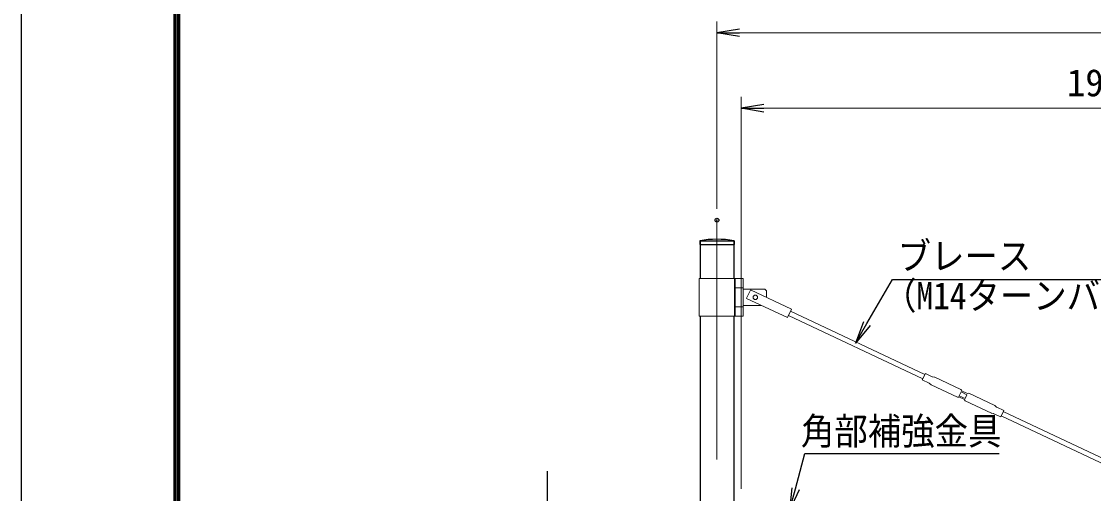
# Model space of a CAD drawing. Units: millimetres, scale not verified. Extents: x -6300 to 6300, y -4455 to 4455.
# Drawn here: x -6300 to -3457, y -374 to 878 of the extents above; entities that cross this region are included whole.
import ezdxf
from ezdxf.enums import TextEntityAlignment as Align

# ---------------------------------------------------------------- set-up
doc = ezdxf.new("R2010")
doc.units = ezdxf.units.MM
doc.header["$LTSCALE"] = 20
doc.header["$PDMODE"] = 32
doc.header["$PDSIZE"] = 10
doc.linetypes.add('USER1', pattern=[50.8, 31.75, -6.35, 6.35, -6.35])
for name, color, linetype, lineweight in [('0-1_D-STR-TXT', 7, 'Continuous', 25), ('0-2_D-STR3', 3, 'Continuous', 13), ('0-3_D-STR1', 1, 'Continuous', 25), ('0-4_D-BMK', 2, 'USER1', 13), ('0-7_D-BGD', 7, 'Continuous', 25), ('0-9_D-STR-DIM', 7, 'Continuous', 13), ('1-0_D-TTL', 7, 'Continuous', 25), ('1-1_1部材', 7, 'Continuous', 25)]:
    doc.layers.add(name, color=color, linetype=linetype, lineweight=lineweight)
doc.layers.add('0-A_0', color=7, linetype='Continuous')
doc.layers.add('0-B_Defpoints', color=7, linetype='Continuous')
doc.styles.add('ＭＳ ゴシック', font='')
doc.styles.get('ＭＳ ゴシック').set_extended_font_data('MS Gothic')

# ---------------------------------------------------------------- blocks, each defined once
blk = doc.blocks.new('_Open')
at = {"layer": '0-A_0'}
blk.add_line((-20, 3.333), (0, 0), dxfattribs=at)
blk.add_lwpolyline([(-20, -3.333), (0, 0), (-20, 0)], dxfattribs=at)
blk = doc.blocks.new('MLeader3')
at = {"layer": '1-1_1部材'}
blk.add_line((-4238.11, -364.21), (-4263.3, -419.58), dxfattribs=at)
for points in [[(-4247.77, -361.63), (-4222.8, -268.45), (-3718.09, -268.45), (-3707.29, -268.45)], [(-4257.43, -359.04), (-4263.3, -419.58), (-4247.77, -361.63)]]:
    blk.add_lwpolyline(points, dxfattribs=at)
blk = doc.blocks.new('MLeader4')
at = {"layer": '1-1_1部材'}
blk.add_line((-4049.72, 71.27), (-4088.38, 24.31), dxfattribs=at)
for points in [[(-4058.38, 76.27), (-3990.77, 193.37), (-3089.98, 193.37), (-3079.18, 193.37)], [(-4067.04, 81.27), (-4088.38, 24.31), (-4058.38, 76.27)]]:
    blk.add_lwpolyline(points, dxfattribs=at)

msp = doc.modelspace()

# ---------------------------------------------------------------- linework, layer by layer
at = {"layer": '0-2_D-STR3'}
for p, q in [((-4455.89, 201.51), (-4455.89, 90.87)), ((-4502.74, 196.12), (-4502.74, 96.12)), ((-4502.74, 196.12), (-4386.39, 196.12)), ((-4409.78, 196.12), (-4409.78, 96.12)), ((-4409.78, 171.12), (-4386.39, 171.12)), ((-4407.99, 196.12), (-4407.99, 96.12)), ((-4386.39, 196.12), (-4386.39, 96.12)), ((-4329.34, 168.12), (-4386.39, 168.12)), ((-4377.76, 143.35), (-4269.21, 92.18)), ((-4377.55, 143.79), (-4367.32, 165.5)), ((-4367.1, 165.96), (-4258.56, 114.79)), ((-4324.34, 163.12), (-4329.34, 168.12)), ((-4324.34, 145.45), (-4324.34, 163.12)), ((-4409.78, 121.12), (-4386.39, 121.12)), ((-4337.63, 124.12), (-4386.39, 124.12)), ((-4258.56, 114.79), (-4269.21, 92.18)), ((-4502.74, 96.12), (-4386.39, 96.12)), ((-4266.66, 97.61), (-3910.27, -70.39)), ((-4261.11, 109.37), (-3904.72, -58.63)), ((-3903.44, -55.91), (-3911.54, -73.1)), ((-3885.35, -64.44), (-3903.44, -55.91)), ((-3893.45, -81.63), (-3911.54, -73.1)), ((-3888.66, -85.42), (-3892.55, -82.17)), ((-3879.57, -65.68), (-3884.36, -64.79)), ((-3878.36, -66.08), (-3809.18, -98.69)), ((-3887.76, -85.97), (-3818.56, -118.59)), ((-3808.81, -104.94), (-3813.5, -114.89)), ((-3807.11, -101.32), (-3809.18, -98.69)), ((-3808.81, -104.94), (-3793.44, -112.19)), ((-3807.11, -101.32), (-3807.32, -101.77)), ((-3807.32, -101.77), (-3791.95, -109.02)), ((-3793.44, -112.19), (-3798.13, -122.14)), ((-3791.73, -108.57), (-3791.95, -109.02)), ((-3791.73, -108.57), (-3788.38, -108.49)), ((-3788.38, -108.49), (-3719.18, -141.11)), ((-3815.21, -118.51), (-3818.56, -118.59)), ((-3815, -118.06), (-3815.21, -118.51)), ((-3815, -118.06), (-3799.62, -125.3)), ((-3813.5, -114.89), (-3798.13, -122.14)), ((-3799.62, -125.3), (-3799.83, -125.76)), ((-3799.83, -125.76), (-3797.76, -128.39)), ((-3797.76, -128.39), (-3728, -161.27)), ((-3718.28, -141.66), (-3714.39, -144.9)), ((-3727.57, -161.36), (-3722.58, -162.29)), ((-3721.59, -162.64), (-3703.5, -171.17)), ((-3713.49, -145.45), (-3695.4, -153.98)), ((-3695.4, -153.98), (-3703.5, -171.17)), ((-3702.22, -168.45), (-3391.13, -315.06)), ((-3696.68, -156.7), (-3385.59, -303.3))]:
    msp.add_line(p, q, dxfattribs=at)
msp.add_circle((-4354.34, 146.12), 6, dxfattribs=at)
for centre, start, end in [((-3895.59, -86.15), 52.66755, 64.76231), ((-3883.22, -59.92), 244.76231, 256.85707), ((-3880.5, -70.6), 64.76231, 79.36716), ((-3885.63, -81.45), 232.66755, 244.76231), ((-3721.31, -145.63), 52.66755, 64.76231), ((-3726.43, -156.49), 244.76231, 256.85707), ((-3723.72, -167.16), 64.76231, 76.85707), ((-3711.36, -140.93), 232.66755, 244.76231)]:
    msp.add_arc(centre, 5, start, end, dxfattribs=at)
at = {"layer": '0-3_D-STR1'}
for p, q in [((-4501.64, 296.12), (-4410.14, 296.12)), ((-4500.44, 296.12), (-4500.44, 196.12)), ((-4411.34, 296.12), (-4411.34, 196.12)), ((-4410.14, 296.12), (-4410.14, 286.12)), ((-4500.44, 96.12), (-4500.44, -412.29)), ((-4411.34, 96.12), (-4411.34, -412.29))]:
    msp.add_line(p, q, dxfattribs=at)
msp.add_lwpolyline([(-4501.64, 296.12), (-4501.64, 286.12), (-4410.14, 286.12)], dxfattribs=at)
msp.add_arc((-4455.89, 36.49), 263.63, 80.00648, 99.99352, dxfattribs=at)
at = {"layer": '0-4_D-BMK'}
msp.add_line((-4455.89, 350.76), (-4455.89, -2009.86), dxfattribs=at)
at = {"layer": '0-7_D-BGD'}
msp.add_lwpolyline([(-4906.16, -314.61), (-4906.16, -956.38), (-4864.17, -967.63), (-4948.14, -990.13), (-4906.16, -1001.38), (-4906.16, -1727.99)], dxfattribs=at)
at = {"layer": '0-9_D-STR-DIM'}
for p, q in [((-4455.89, 380.76), (-4455.89, 877.71)), ((-4395.89, 847.71), (-515.89, 847.71)), ((-4391.89, -361.94), (-4391.89, 677.71)), ((-4331.89, 647.71), (-2525.89, 647.71))]:
    msp.add_line(p, q, dxfattribs=at)
at = {"layer": '0-B_Defpoints'}
msp.add_point((-4455.89, 350.76), dxfattribs=at)
at = {"layer": '1-0_D-TTL', "color": 2}
msp.add_lwpolyline([(-6300, 4455), (6300, 4455), (6300, -4455), (-6300, -4455)], close=True, dxfattribs=at)
at = {"layer": '1-0_D-TTL'}
for points in [[(-5895, 4125), (5895, 4125), (5895, -4125), (-5895, -4125)], [(-5891.25, 4121.25), (5891.25, 4121.25), (5891.25, -4121.25), (-5891.25, -4121.25)], [(-5887.5, 4117.5), (5887.5, 4117.5), (5887.5, -4117.5), (-5887.5, -4117.5)], [(-5883.75, 4113.75), (5883.75, 4113.75), (5883.75, -4113.75), (-5883.75, -4113.75)], [(-5880, 4110), (5880, 4110), (5880, -4110), (-5880, -4110)]]:
    msp.add_lwpolyline(points, close=True, dxfattribs=at)

# ---------------------------------------------------------------- block references
at = {"layer": '0-9_D-STR-DIM', "xscale": 3, "yscale": 3, "rotation": 180}
for p in [(-4455.89, 847.71), (-4391.89, 647.71)]:
    msp.add_blockref('_Open', p, dxfattribs=at)
at = {"layer": '1-1_1部材'}
for name in ['MLeader4', 'MLeader3']:
    msp.add_blockref(name, (0, 0), dxfattribs=at)

# ---------------------------------------------------------------- texts
at = {"layer": '0-1_D-STR-TXT', "style": 'ＭＳ ゴシック', "width": 0.9}
for s, p in [('ブレース ', (-3976.78, 197.99)), ('（M14ターンバックル付）', (-4015.46, 92.85)), ('角部補強金具', (-4233.13, -266.32))]:
    msp.add_text(s, height=72.14, dxfattribs=at).set_placement(p, align=Align.BOTTOM_LEFT)
at = {"layer": '0-9_D-STR-DIM', "style": 'ＭＳ ゴシック'}
msp.add_text('1926', height=72.14, dxfattribs=at).set_placement((-3528.45, 657.84), align=Align.BOTTOM_LEFT)

doc.saveas('drawing.dxf')
